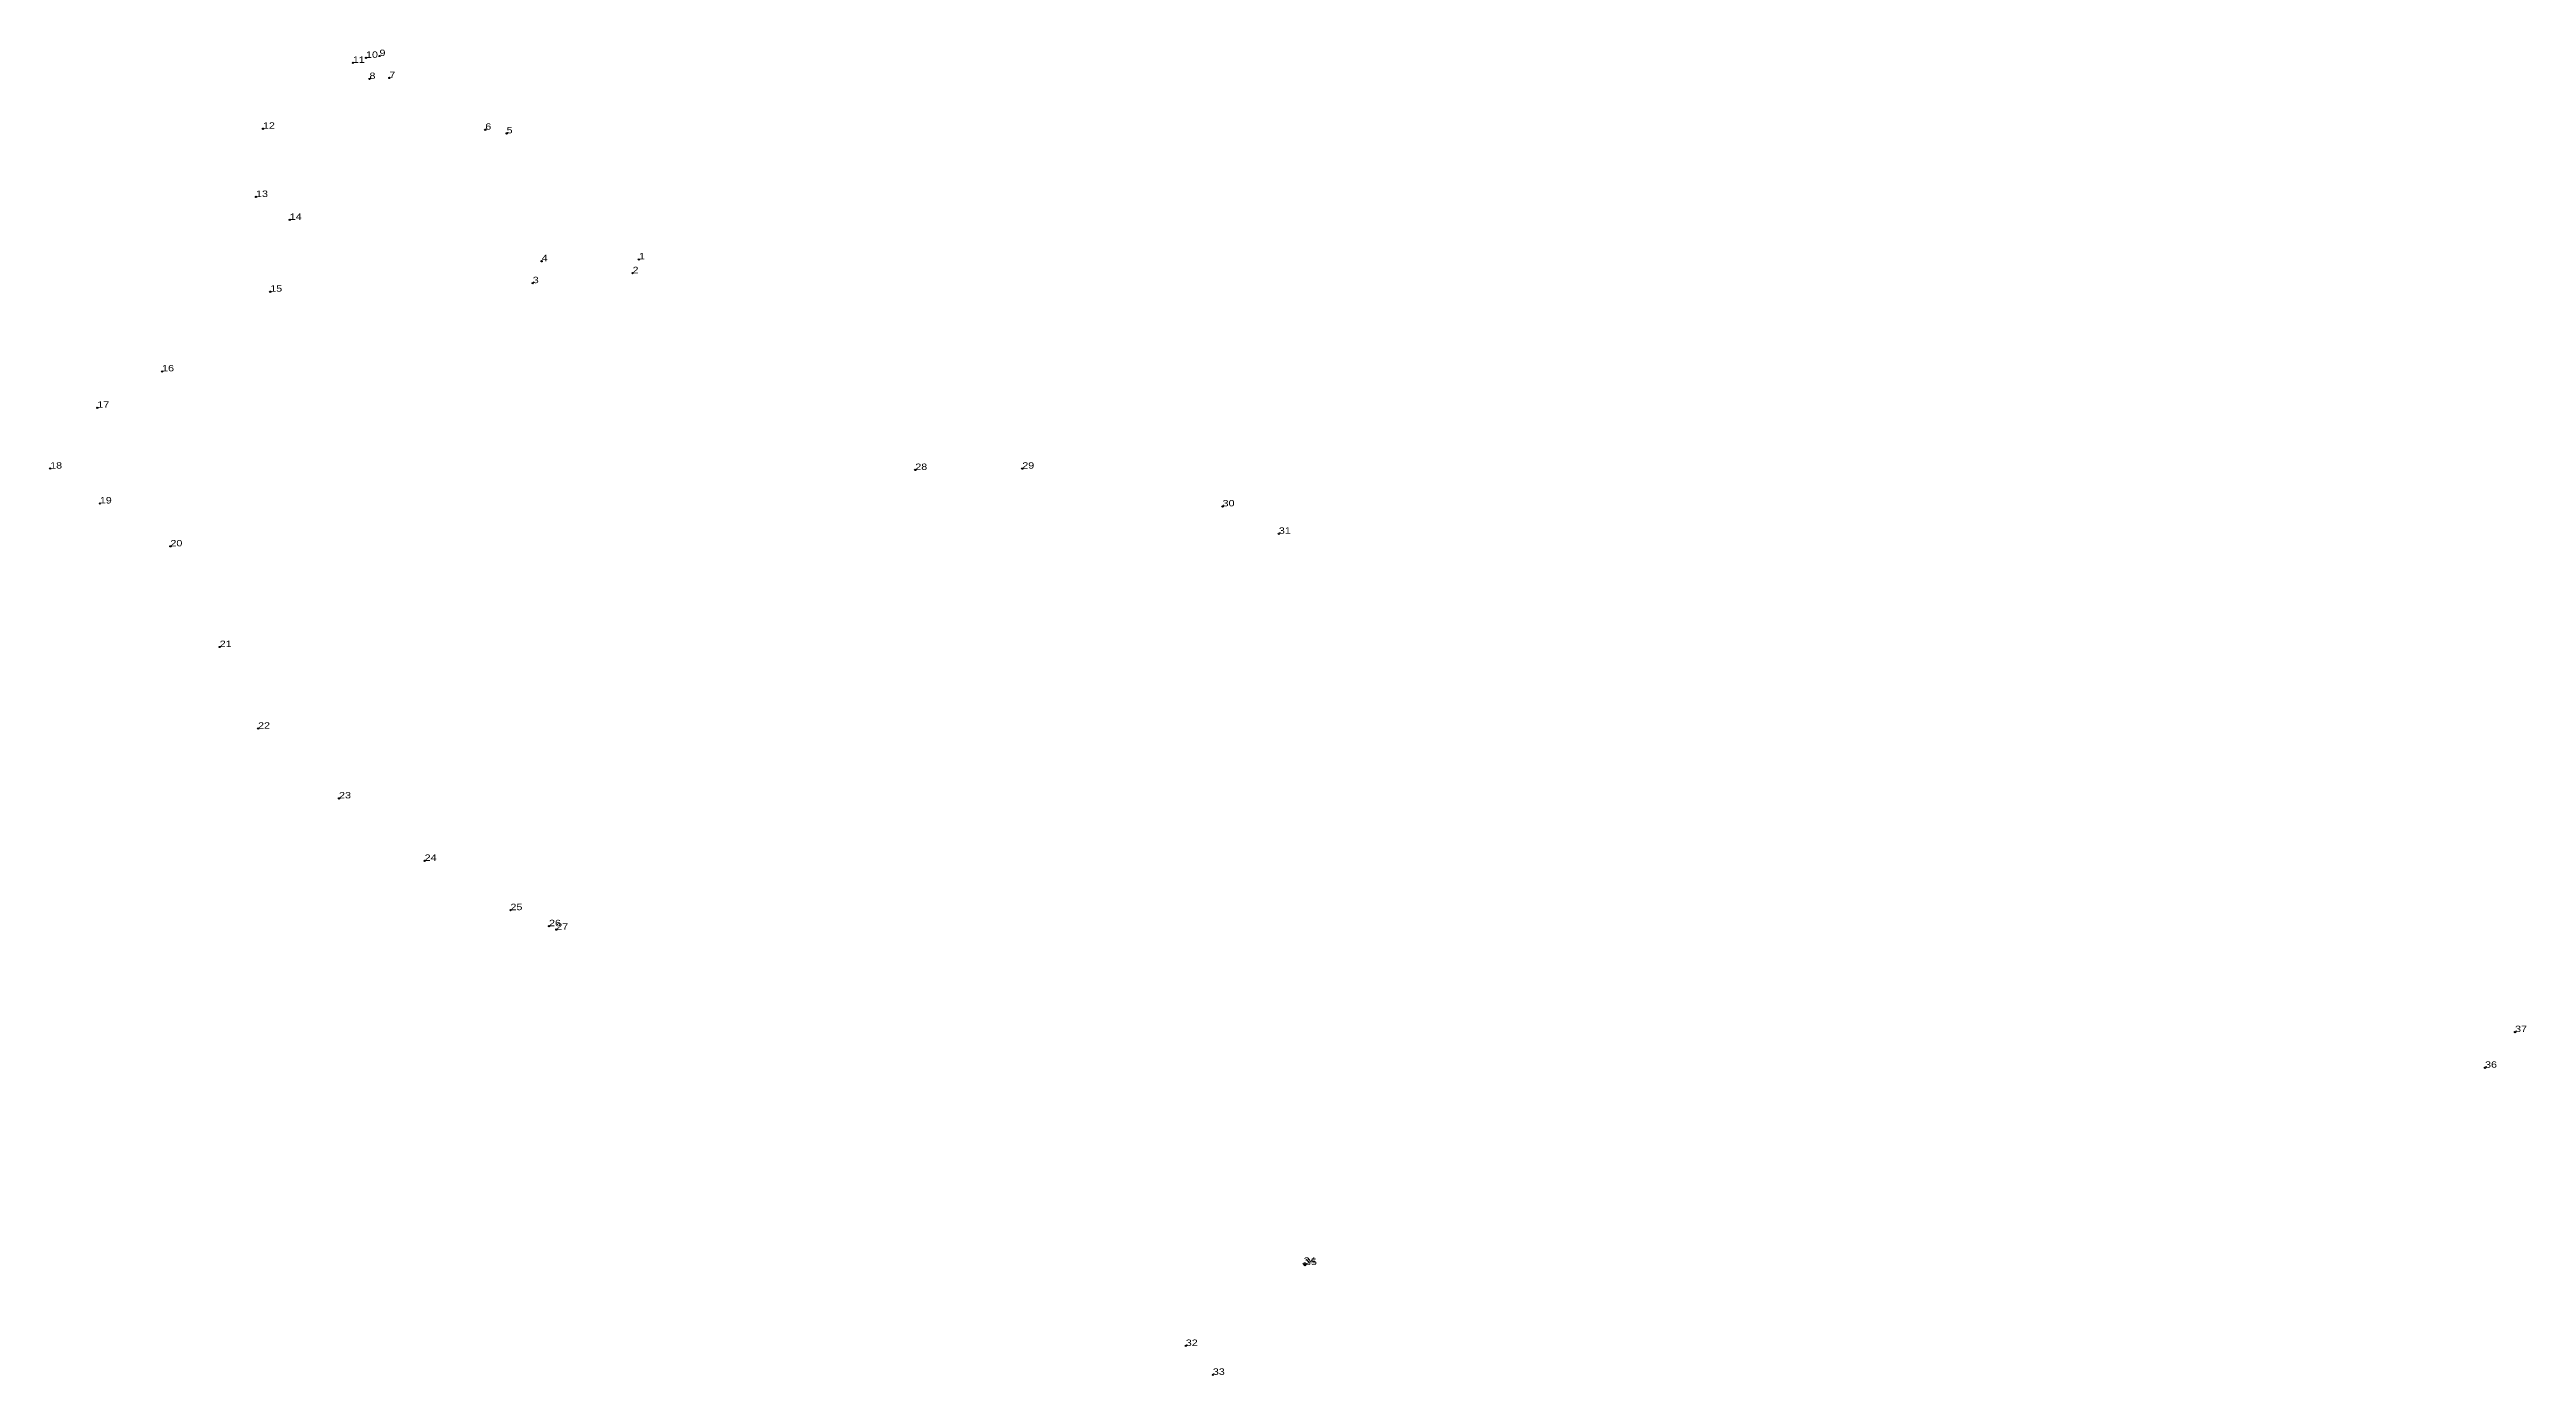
# Model space of a CAD drawing. Header units: metres. Extents: x 536185 to 552139, y 1837044 to 1844121.
# Drawn here: x 537467 to 538164, y 1842272 to 1842645 of the extents above; entities outside this region: 11.
import ezdxf

# ---------------------------------------------------------------- set-up
doc = ezdxf.new("R2010")
doc.units = ezdxf.units.M
doc.header["$LTSCALE"] = 0.72
doc.header["$PDMODE"] = 32
doc.header["$PDSIZE"] = 0.36
doc.layers.add('12', color=7, linetype='Continuous')
doc.layers.add('7', color=7, linetype='Continuous')

msp = doc.modelspace()

# ---------------------------------------------------------------- linework, layer by layer
at = {"layer": '7'}
for p in [(548497.91, 1844119.33), (548794.99, 1843609.12), (537556.22, 1842642.95), (537560, 1842643.46), (537552.51, 1842641.54), (537557.19, 1842637), (537562.78, 1842637.29), (537527.25, 1842623.01), (537589.74, 1842622.74), (537595.75, 1842621.7), (537525.3, 1842603.83), (537534.78, 1842597.39), (537605.57, 1842585.76), (537631.14, 1842582.39), (537632.92, 1842586.28), (537529.28, 1842577.18), (537603.08, 1842579.59), (537498.89, 1842554.78), (537480.67, 1842544.54), (537467.42, 1842527.44), (537710.63, 1842527.06), (537740.71, 1842527.43), (537481.38, 1842517.63), (537797.03, 1842516.82), (537501.23, 1842505.58), (537812.84, 1842509.12), (537515.09, 1842477.28), (537525.88, 1842454.32), (537548.64, 1842434.7), (537572.69, 1842417.14), (537596.83, 1842403.27), (537607.66, 1842398.77), (537609.71, 1842397.8), (538160.38, 1842369), (538151.94, 1842358.96), (537819.86, 1842303.86), (537820.17, 1842303.48), (537786.68, 1842280.74), (537794.28, 1842272.61), (552130.37, 1839666.12), (536184.76, 1837669.71), (536187.96, 1837650.03)]:
    msp.add_point(p, dxfattribs=at)

# ---------------------------------------------------------------- texts
at = {"layer": '12'}
for s, width, p in [('76', 1.25, (548497.91, 1844119.33)), ('89', 1.25, (548794.99, 1843609.12)), ('11', 1.25, (537552.51, 1842641.54)), ('10', 1.25, (537556.22, 1842642.95)), ('9', 1.25, (537560, 1842643.46)), ('8', 1.25, (537557.19, 1842637)), ('7', 1.25, (537562.78, 1842637.29)), ('12', 1.25, (537527.25, 1842623.01)), ('6', 1.25, (537589.74, 1842622.74)), ('5', 1.25, (537595.75, 1842621.7)), ('13', 1.25, (537525.3, 1842603.83)), ('14', 1.25, (537534.78, 1842597.39)), ('4', 1.25, (537605.57, 1842585.76)), ('1', 1.25, (537632.92, 1842586.28)), ('3', 1.25, (537603.08, 1842579.59)), ('2', 1.25, (537631.14, 1842582.39)), ('15', 1.25, (537529.28, 1842577.18)), ('16', 1.25, (537498.89, 1842554.78)), ('17', 1.25, (537480.67, 1842544.54)), ('18', 1.25, (537467.42, 1842527.44)), ('28', 1.25, (537710.63, 1842527.06)), ('29', 1.25, (537740.71, 1842527.43)), ('19', 1.25, (537481.38, 1842517.63)), ('30', 1.25, (537797.03, 1842516.82)), ('31', 1.25, (537812.84, 1842509.12)), ('20', 1.25, (537501.23, 1842505.58)), ('21', 1.25, (537515.09, 1842477.28)), ('22', 1.25, (537525.88, 1842454.32)), ('23', 1.25, (537548.64, 1842434.7)), ('24', 1.25, (537572.69, 1842417.14)), ('25', 1.25, (537596.83, 1842403.27)), ('26', 1.25, (537607.66, 1842398.77)), ('27', 1.25, (537609.71, 1842397.8)), ('37', 1.25, (538160.38, 1842369)), ('36', 1.25, (538151.94, 1842358.96)), ('34', 1.25, (537819.86, 1842303.86)), ('35', 1.25, (537820.17, 1842303.48)), ('32', 1.25, (537786.68, 1842280.74)), ('33', 1.25, (537794.28, 1842272.61)), ('Base:5', 1.2, (552130.37, 1839666.12)), ('Base:1', 1.2, (552130.37, 1839666.12)), ('44', 1.25, (536184.76, 1837669.71)), ('45', 1.25, (536187.96, 1837650.03))]:
    msp.add_text(s, height=1.8, dxfattribs=dict(at, width=width)).set_placement(p)

doc.saveas('drawing.dxf')
